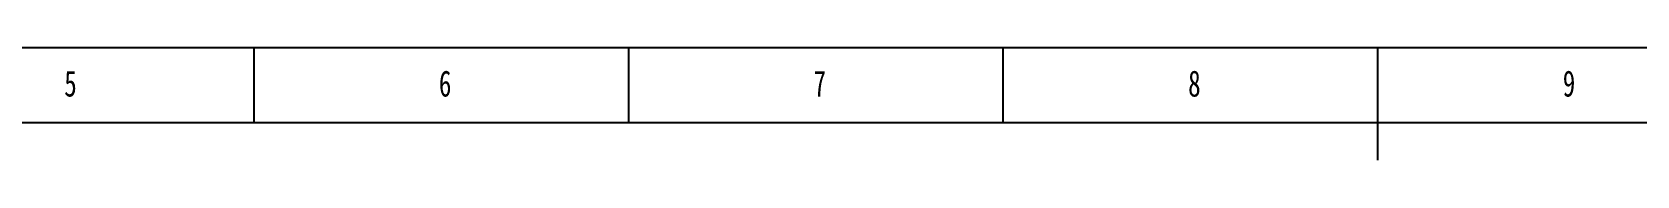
# Model space of a CAD drawing. Header units: millimetres. Extents: x 0 to 841, y 0 to 594.
# Drawn here: x 248.4 to 462.6, y 579 to 594 of the extents above; entities that cross this region are included whole.
import ezdxf

# ---------------------------------------------------------------- set-up
doc = ezdxf.new("R2010")
doc.units = ezdxf.units.MM
doc.layers.add('10', color=7, linetype='Continuous')
doc.layers.add('5', color=7, linetype='Continuous')
doc.styles.add('SLDTEXTSTYLE4', font='TXT', dxfattribs={"width": 0.7})

msp = doc.modelspace()

# ---------------------------------------------------------------- linework, layer by layer
at = {"layer": '5', "color": 7}
msp.add_line((841, 594), (0, 594), dxfattribs=at)
at = {"layer": '5'}
for p, q in [((278, 594), (278, 584)), ((328, 594), (328, 584)), ((378, 594), (378, 584))]:
    msp.add_line(p, q, dxfattribs=at)
at = {"layer": '5', "lineweight": 25}
msp.add_line((428, 594), (428, 579), dxfattribs=at)
at = {"layer": '5', "color": 7, "lineweight": 25}
msp.add_line((831, 584), (25, 584), dxfattribs=at)

# ---------------------------------------------------------------- texts
at = {"layer": '10', "char_height": 3.5, "attachment_point": 2, "style": 'SLDTEXTSTYLE4'}
for s, insert in [('5', (253.5444, 590.9927)), ('6', (303.5469, 590.9927)), ('7', (353.5469, 590.9927)), ('8', (403.5469, 590.9927)), ('9', (453.5469, 590.9927))]:
    msp.add_mtext(s, dxfattribs=dict(at, insert=insert))

doc.saveas('drawing.dxf')
